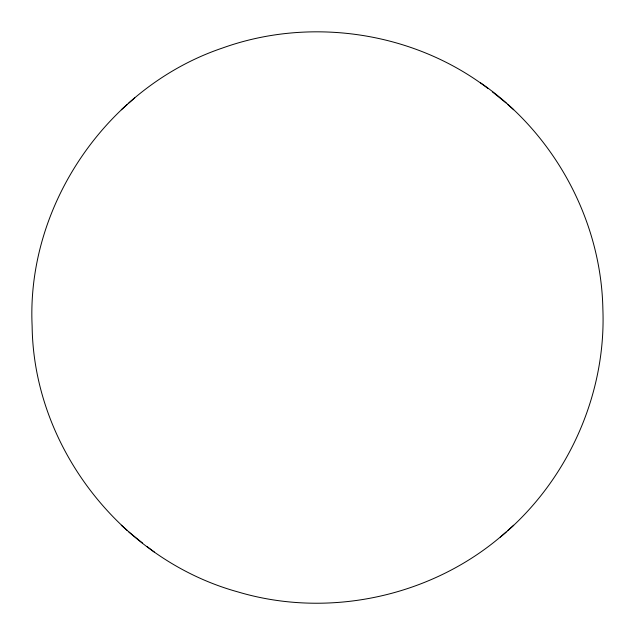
<?xml version="1.0" encoding="UTF-8"?>
<svg xmlns="http://www.w3.org/2000/svg" width="635" height="635" viewBox="0 0 635 635"><rect width="100%" height="100%" fill="white"/><g stroke="black" fill="none" stroke-linecap="round" stroke-linejoin="round"><path stroke-width="0.95" d="M487.831 88.376C413.488 31.71 310.475 16.431 222.615 47.982C107.704 86.67 26.297 204.787 32.131 326.033C33.52 447.072 121.412 559.784 237.895 591.907C329.795 619.331 434.586 596.043 506.063 532.035M500.293 537.131C566.999 482.076 606.322 395.486 602.869 308.967C601.147 219.726 553.926 133.263 480.457 82.772M121.301 109.76L127.302 104.457M128.937 102.965L134.707 97.869M507.698 530.542L513.699 525.24M492.379 91.845L506.063 102.965M142.621 543.155L128.937 532.035M147.169 546.624L154.543 552.228M507.698 104.457L513.699 109.76M121.301 525.24L127.302 530.542"/></g></svg>
